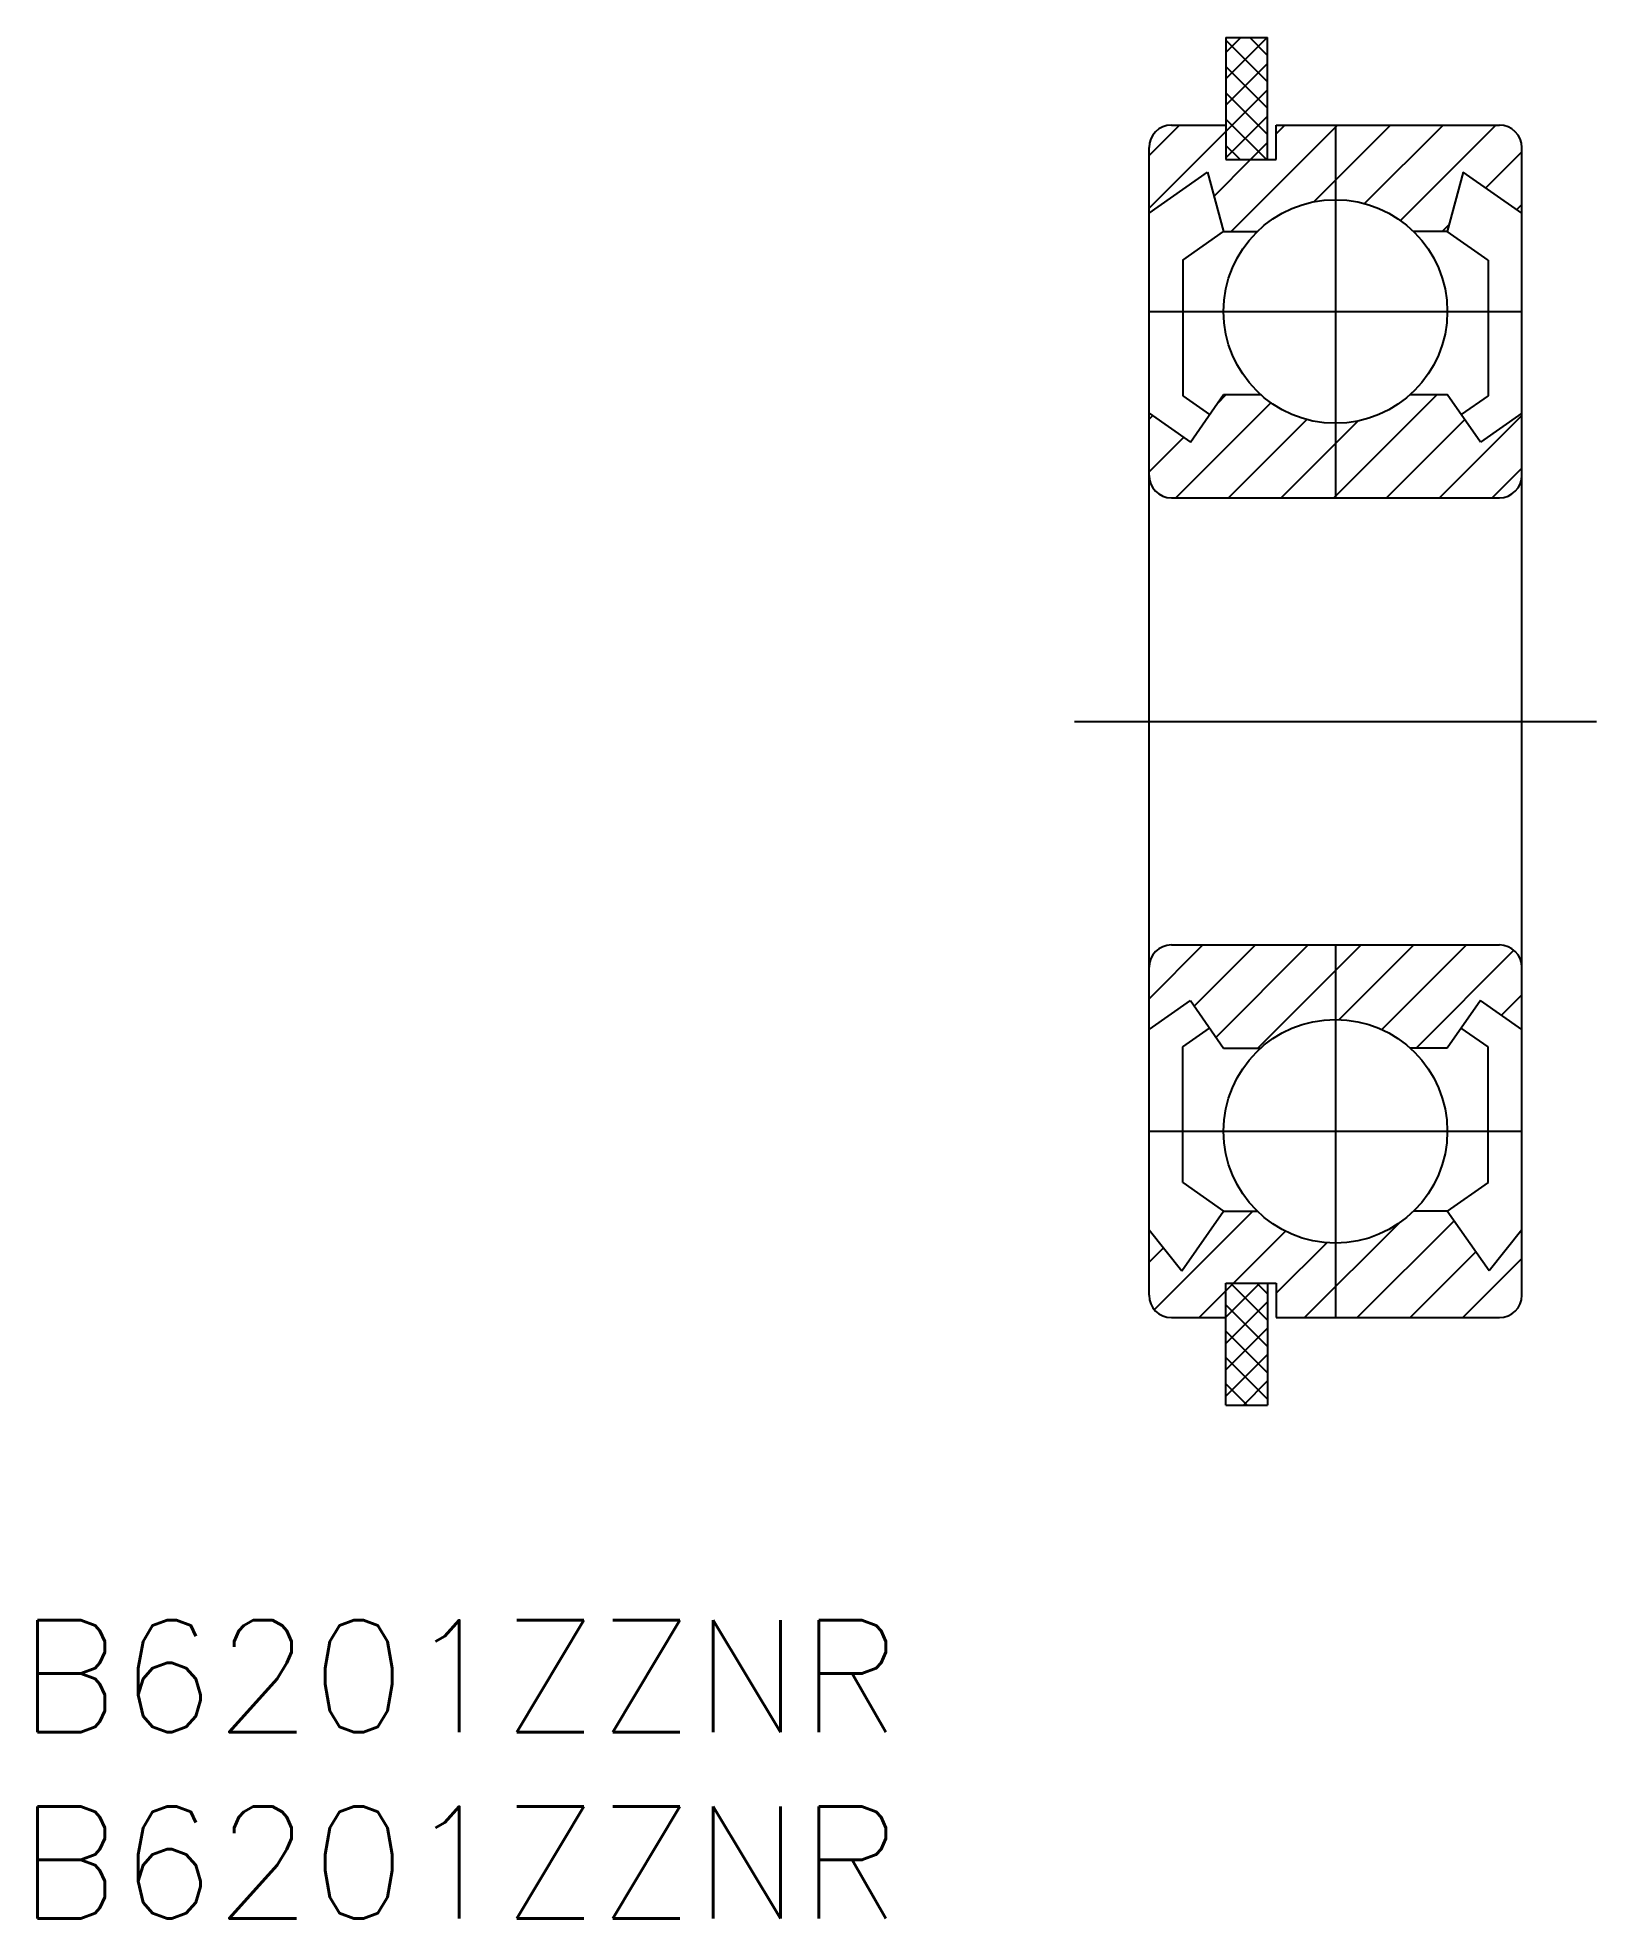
# Model space of a CAD drawing. Extents: x -29.8 to 12, y -32.1 to 18.3.
import ezdxf

# ---------------------------------------------------------------- set-up
doc = ezdxf.new("R2010")
doc.units = 0
doc.linetypes.add('CENTER', pattern=[50.8, 31.75, -6.35, 6.35, -6.35])
doc.layers.get('0').update_dxf_attribs({"linetype": 'CONTINUOUS'})
doc.layers.add('CENTER', color=1, linetype='CENTER')
doc.styles.get("Standard").update_dxf_attribs({"font": 'txt.shx', "height": 3, "bigfont": 'bigfont.shx'})

msp = doc.modelspace()

# ---------------------------------------------------------------- linework, layer by layer
at = {"color": 7, "linetype": 'CONTINUOUS'}
for p, q in [((2.06, 18.35), (2.06, 15.075)), ((2.06, 18.35), (3.18, 18.35)), ((3.18, 15.075), (3.18, 18.35)), ((0.6, 16), (2.06, 16)), ((3.41, 16), (9.4, 16)), ((3.41, 15.075), (3.41, 16)), ((0, -15.4), (0, 15.4)), ((10, -15.4), (10, 15.4)), ((0, 13.643), (1.571, 14.743)), ((1.571, 14.743), (2, 13.143)), ((2.06, 15.075), (3.41, 15.075)), ((8.429, 14.743), (8, 13.143)), ((10, 13.643), (8.429, 14.743)), ((0.907, 12.378), (2, 13.143)), ((2, 13.143), (2.9, 13.143)), ((8, 13.143), (7.1, 13.143)), ((9.093, 12.378), (8, 13.143)), ((0.907, 12.378), (0.907, 8.732)), ((9.093, 12.378), (9.093, 8.732)), ((0.907, 8.732), (1.623, 8.231)), ((1.107, 7.493), (2, 8.769)), ((2, 8.769), (2.995, 8.769)), ((7.005, 8.769), (8, 8.769)), ((8.893, 7.493), (8, 8.769)), ((9.093, 8.732), (8.377, 8.231)), ((0, 8.269), (1.107, 7.493)), ((10, 8.269), (8.893, 7.493)), ((0.6, 6), (9.4, 6)), ((0.6, -6), (9.4, -6)), ((0, -8.269), (1.107, -7.493)), ((1.107, -7.493), (2, -8.769)), ((8.893, -7.493), (8, -8.769)), ((10, -8.269), (8.893, -7.493)), ((0.907, -8.732), (1.623, -8.231)), ((9.093, -8.732), (8.377, -8.231)), ((0.907, -12.378), (0.907, -8.732)), ((2, -8.769), (2.995, -8.769)), ((8, -8.769), (7.005, -8.769)), ((9.093, -12.378), (9.093, -8.732)), ((0.907, -12.378), (2, -13.143)), ((9.093, -12.378), (8, -13.143)), ((0.88, -14.743), (2, -13.143)), ((2, -13.143), (2.9, -13.143)), ((8, -13.143), (7.1, -13.143)), ((9.12, -14.743), (8, -13.143)), ((0, -13.643), (0.88, -14.743)), ((10, -13.643), (9.12, -14.743)), ((2.06, -15.075), (3.41, -15.075)), ((2.06, -18.35), (2.06, -15.075)), ((3.18, -15.075), (3.18, -18.35)), ((3.41, -15.075), (3.41, -16)), ((0.6, -16), (2.06, -16)), ((3.41, -16), (9.4, -16)), ((2.06, -18.35), (3.18, -18.35))]:
    msp.add_line(p, q, dxfattribs=at)
at = {"color": 3, "linetype": 'CONTINUOUS'}
for p, q in [((2.06, 17.951), (2.459, 18.35)), ((2.06, 17.244), (3.166, 18.35)), ((3.18, 17.162), (2.06, 18.282)), ((3.18, 17.869), (2.699, 18.35)), ((2.06, 16.536), (3.18, 17.656)), ((3.18, 16.455), (2.06, 17.575)), ((2.06, 15.829), (3.18, 16.949)), ((3.18, 15.748), (2.06, 16.868)), ((2.06, 15.122), (3.18, 16.242)), ((3.146, 15.075), (2.06, 16.161)), ((0, 15.184), (0.816, 16)), ((0, 13.769), (2.06, 15.829)), ((2.202, 13.143), (5.059, 16)), ((3.41, 15.765), (3.645, 16)), ((4.416, 13.943), (6.473, 16)), ((5.783, 13.896), (7.887, 16)), ((6.743, 13.442), (9.302, 16)), ((2.439, 15.075), (2.06, 15.454)), ((2.72, 15.075), (3.18, 15.535)), ((9.035, 14.319), (10, 15.284)), ((1.744, 14.099), (2.72, 15.075)), ((9.866, 13.736), (10, 13.87)), ((7.859, 13.143), (8.052, 13.336)), ((1.836, 8.534), (2.07, 8.769)), ((4.959, 6), (7.727, 8.769)), ((0, 8.113), (0.092, 8.204)), ((0.716, 6), (3.267, 8.551)), ((2.13, 6), (4.23, 8.1)), ((6.373, 6), (8.47, 8.097)), ((7.787, 6), (10, 8.213)), ((0, 6.698), (0.924, 7.622)), ((3.544, 6), (5.606, 8.062)), ((9.201, 6), (10, 6.799)), ((0, -7.444), (1.444, -6)), ((1.213, -7.645), (2.858, -6)), ((1.796, -8.477), (4.272, -6)), ((2.918, -8.769), (5.686, -6)), ((5.099, -8.002), (7.101, -6)), ((6.245, -8.27), (8.515, -6)), ((7.161, -8.769), (9.787, -6.142)), ((9.456, -7.888), (10, -7.343)), ((0.142, -15.787), (2.786, -13.143)), ((4.172, -16), (6.7, -13.472)), ((5.586, -16), (8.182, -13.403)), ((0, -14.515), (0.387, -14.127)), ((2.268, -15.075), (3.659, -13.684)), ((3.41, -15.348), (4.767, -13.991)), ((7, -16), (8.765, -14.235)), ((8.414, -16), (10, -14.414)), ((2.06, -15.283), (2.268, -15.075)), ((2.06, -15.99), (2.975, -15.075)), ((3.18, -16.072), (2.183, -15.075)), ((3.18, -15.365), (2.89, -15.075)), ((1.343, -16), (2.06, -15.283)), ((2.06, -16.698), (3.18, -15.578)), ((3.18, -16.779), (2.06, -15.659)), ((2.06, -17.405), (3.18, -16.285)), ((3.18, -17.486), (2.06, -16.366)), ((2.06, -18.112), (3.18, -16.992)), ((3.18, -18.193), (2.06, -17.073)), ((2.63, -18.35), (2.06, -17.78)), ((2.529, -18.35), (3.18, -17.699))]:
    msp.add_line(p, q, dxfattribs=at)
at = {"color": 7, "linetype": 'CONTINUOUS'}
for centre in [(5, 11), (5, -11)]:
    msp.add_circle(centre, 3, dxfattribs=at)
for centre, start, end in [((0.6, 15.4), 90, 180), ((9.4, 15.4), 0, 90), ((0.6, 6.6), 180, 270), ((9.4, 6.6), 270, 0), ((0.6, -6.6), 90, 180), ((9.4, -6.6), 0, 90), ((0.6, -15.4), 180, 270), ((9.4, -15.4), 270, 0)]:
    msp.add_arc(centre, 0.6, start, end, dxfattribs=at)
at = {"layer": 'CENTER', "color": 1, "linetype": 'CENTER'}
for p, q in [((5, 16), (5, 6)), ((0, 11), (10, 11)), ((-2, 0), (12, 0)), ((5, -6), (5, -16)), ((0, -11), (10, -11))]:
    msp.add_line(p, q, dxfattribs=at)

# ---------------------------------------------------------------- texts
at = {"color": 7, "linetype": 'CONTINUOUS'}
for p in [(-30.334, -27.125), (-30.334, -32.125)]:
    msp.add_text('B6201ZZNR', height=3, dxfattribs=at).set_placement(p)

doc.saveas('drawing.dxf')
